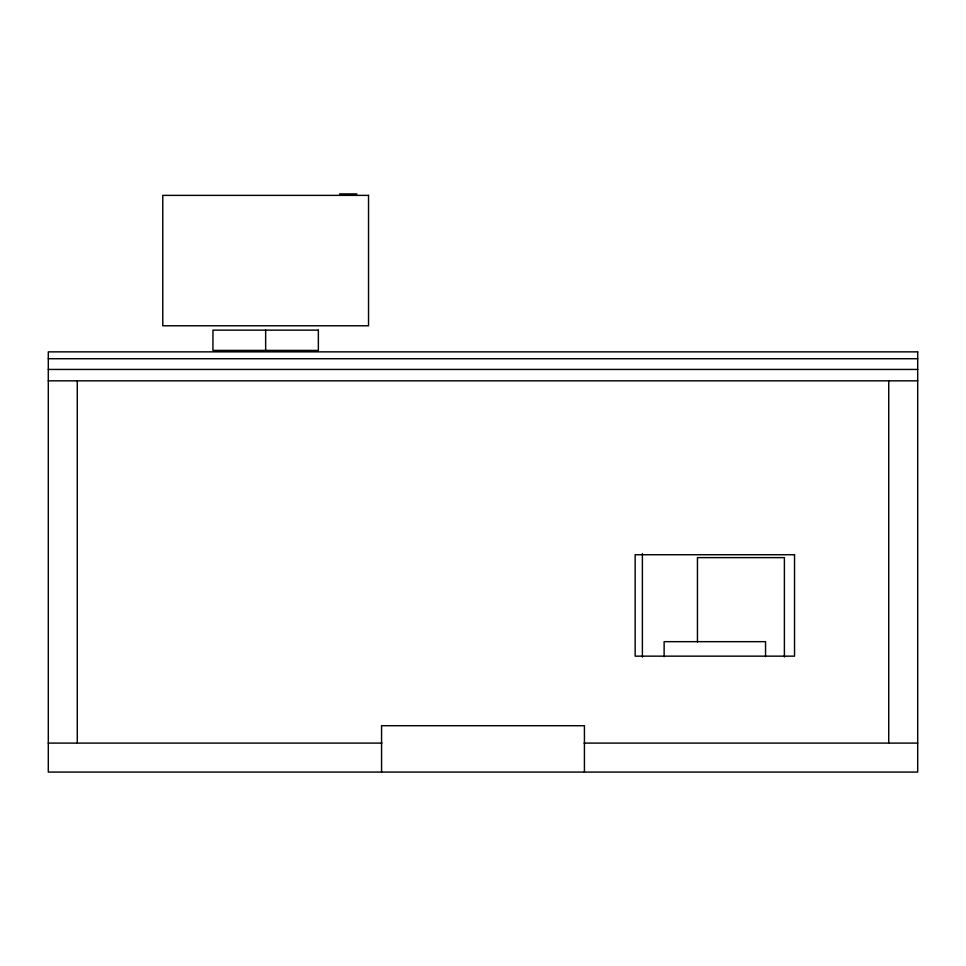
<?xml version="1.0" encoding="UTF-8"?>
<svg xmlns="http://www.w3.org/2000/svg" width="966" height="966" viewBox="0 0 966 966"><rect width="100%" height="100%" fill="white"/><g stroke="black" fill="none" stroke-linecap="round" stroke-linejoin="round"><path stroke-width="1.45" d="M339.549 193.924L356.937 193.924M48.3 358.712L917.7 358.712M48.3 369.435L917.7 369.435M48.3 380.845L917.7 380.845M48.3 743.096L381.944 743.096M584.056 743.096L917.7 743.096M888.72 380.845L888.72 743.096M784.392 656.989L784.392 557.624L697.452 557.624L697.452 641.931M765.555 656.735L765.555 641.665L664.125 641.665L664.125 656.735M642.39 553.554L642.39 657.049M584.43 772.076L584.43 725.707L381.57 725.707L381.57 772.076M265.65 330.13L265.65 350.416M77.28 380.845L77.28 743.096M368.529 195.374L162.771 195.374L162.771 325.784L368.529 325.784L368.529 195.374M318.357 330.13L212.943 330.13L212.943 350.416L318.357 350.416L318.357 330.13M917.7 351.865L48.3 351.865L48.3 772.076L917.7 772.076L917.7 351.865M794.535 554.726L635.145 554.726L635.145 656.155L794.535 656.155L794.535 554.726"/></g></svg>
